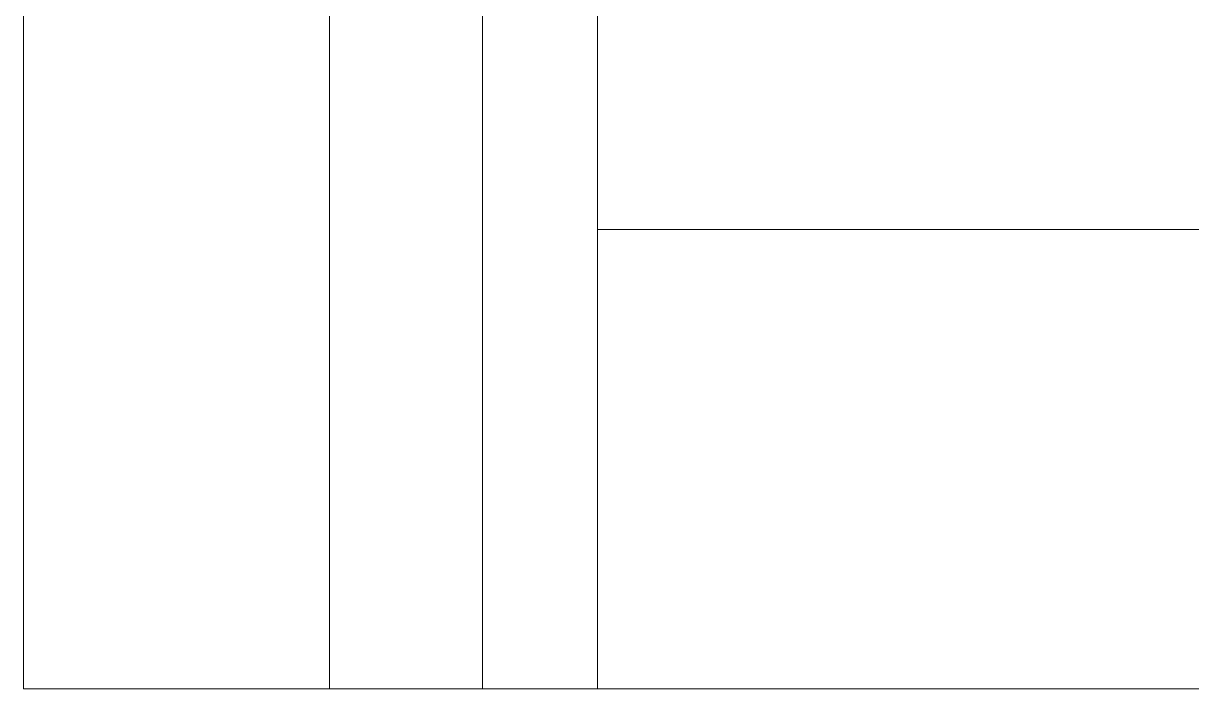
# Model space of a CAD drawing. Header units: inches. Extents: x -10205 to 13964, y -460 to 30702.
# Drawn here: x -3821.36 to -3806.1, y 11290.29 to 11298.99 of the extents above; entities that cross this region are included whole.
import ezdxf

# ---------------------------------------------------------------- set-up
doc = ezdxf.new("R2010")
doc.units = ezdxf.units.IN
doc.header["$MEASUREMENT"] = 0
for name, color, linetype, lineweight in [('0-1', 7, 'Continuous', 5), ('0-4', 7, 'Continuous', 9), ('I-FURN', 30, 'Continuous', 9), ('I-FURN-3', 7, 'Continuous', 9)]:
    doc.layers.add(name, color=color, linetype=linetype, lineweight=lineweight)

# ---------------------------------------------------------------- blocks, each defined once
blk = doc.blocks.new('Couch-Both_Arms-Generic - 2-1352635-SITE PLAN - CAD FILE')
at = {"layer": 'I-FURN'}
for p, q in [((-24, 13.5), (24, 13.5)), ((24, 13.5), (-24, 13.5)), ((-24, 13.5), (-24, 10)), ((-24, 11.5), (24, 11.5)), ((-24, 10), (-24, -17.5)), ((-24, 10), (24, 10)), ((-18, -17.5), (-18, 10))]:
    blk.add_line(p, q, dxfattribs=at)
at = {"layer": 'I-FURN-3'}
for p, q in [((24, 17.5), (-24, 17.5)), ((-24, 17.5), (-24, 13.5))]:
    blk.add_line(p, q, dxfattribs=at)
blk = doc.blocks.new('1750 Ox - Unit Layouts_rvt-1-SITE PLAN - CAD FILE')
at = {"layer": '0-4', "rotation": 89.9999999999982}
blk.add_blockref('Couch-Both_Arms-Generic - 2-1352635-SITE PLAN - CAD FILE', (-3803.862, 11314.294), dxfattribs=at)

msp = doc.modelspace()

# ---------------------------------------------------------------- block references
at = {"layer": '0-1'}
msp.add_blockref('1750 Ox - Unit Layouts_rvt-1-SITE PLAN - CAD FILE', (0, 0), dxfattribs=at)

doc.saveas('drawing.dxf')
